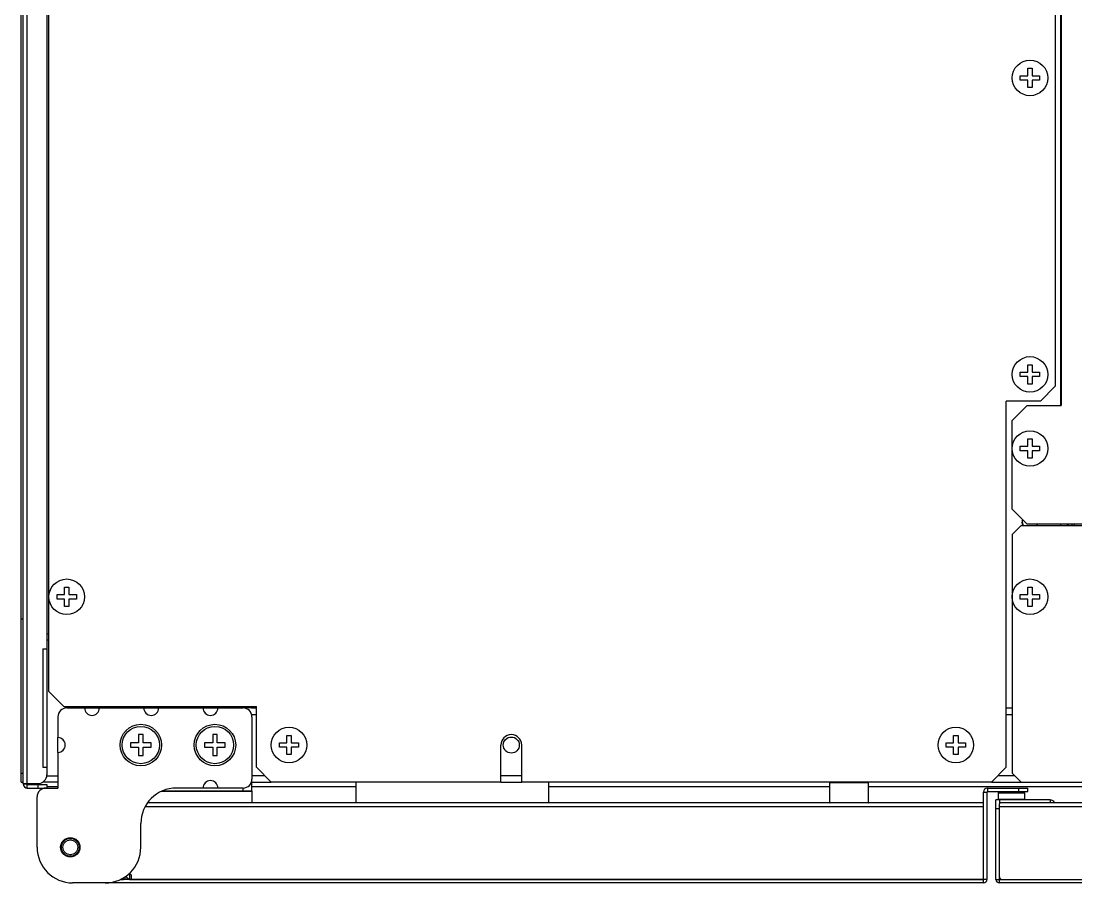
# Model space of a CAD drawing. Header units: millimetres. Extents: x -3 to 101, y -1 to 128.
# Drawn here: x 0 to 35.59, y 0 to 29.07 of the extents above; entities that cross this region are included whole.
import ezdxf

# ---------------------------------------------------------------- set-up
doc = ezdxf.new("R2010")
doc.units = ezdxf.units.MM

msp = doc.modelspace()

# ---------------------------------------------------------------- linework, layer by layer
for p, q in [((0, 3.4), (0, 88.4)), ((0.07, 3.34), (0.07, 88.46)), ((0.19, 88.45), (0.19, 3.35)), ((0.87, 88.15), (0.87, 3.65)), ((0.94, 6.45), (0.94, 48.1)), ((35.07, 31.1), (35.07, 16.1)), ((35.09, 31.1), (35.09, 16.1)), ((34.89, 30.45), (34.89, 16.75)), ((33.965, 27.225), (33.965, 27.475)), ((33.965, 27.475), (34.115, 27.475)), ((34.115, 27.475), (34.115, 27.225)), ((33.715, 27.075), (33.715, 27.225)), ((33.715, 27.225), (33.965, 27.225)), ((33.965, 27.075), (33.715, 27.075)), ((33.965, 26.825), (33.965, 27.075)), ((34.115, 27.225), (34.365, 27.225)), ((34.115, 27.075), (34.115, 26.825)), ((34.365, 27.075), (34.115, 27.075)), ((34.365, 27.225), (34.365, 27.075)), ((34.115, 26.825), (33.965, 26.825)), ((33.965, 17.475), (34.115, 17.475)), ((33.965, 17.225), (33.965, 17.475)), ((34.115, 17.475), (34.115, 17.225)), ((33.715, 17.225), (33.965, 17.225)), ((33.715, 17.075), (33.715, 17.225)), ((34.115, 17.225), (34.365, 17.225)), ((34.365, 17.225), (34.365, 17.075)), ((33.965, 17.075), (33.715, 17.075)), ((33.965, 16.825), (33.965, 17.075)), ((34.115, 16.825), (33.965, 16.825)), ((34.365, 17.075), (34.115, 17.075)), ((34.115, 17.075), (34.115, 16.825)), ((34.39, 16.25), (34.89, 16.75)), ((34.39, 16.25), (33.24, 16.25)), ((33.24, 3.9), (33.24, 16.25)), ((33.94, 16.1), (33.44, 15.6)), ((33.94, 16.1), (35.09, 16.1)), ((33.44, 12.6), (33.44, 15.6)), ((33.965, 14.975), (34.115, 14.975)), ((33.965, 14.725), (33.965, 14.975)), ((34.115, 14.975), (34.115, 14.725)), ((33.715, 14.725), (33.965, 14.725)), ((33.715, 14.575), (33.715, 14.725)), ((34.115, 14.725), (34.365, 14.725)), ((34.365, 14.725), (34.365, 14.575)), ((33.965, 14.575), (33.715, 14.575)), ((33.965, 14.325), (33.965, 14.575)), ((34.115, 14.325), (33.965, 14.325)), ((34.365, 14.575), (34.115, 14.575)), ((34.115, 14.575), (34.115, 14.325)), ((33.44, 12.6), (33.94, 12.1)), ((33.788, 12.149), (33.771, 12.15)), ((33.79, 12.137), (33.771, 12.135)), ((33.74, 12.05), (33.44, 11.75)), ((33.44, 11.75), (33.44, 3.7)), ((33.74, 12.05), (99.34, 12.05)), ((99.14, 12.1), (33.94, 12.1)), ((35.07, 12.1), (35.07, 12.05)), ((35.29, 12.1), (35.29, 12.05)), ((35.34, 12.05), (35.34, 12.1)), ((35.46, 12.05), (35.46, 12.1)), ((35.54, 12.05), (35.54, 12.1)), ((1.465, 9.725), (1.465, 9.975)), ((1.465, 9.975), (1.615, 9.975)), ((1.615, 9.975), (1.615, 9.725)), ((33.965, 9.975), (34.115, 9.975)), ((33.965, 9.725), (33.965, 9.975)), ((34.115, 9.975), (34.115, 9.725)), ((1.215, 9.575), (1.215, 9.725)), ((1.215, 9.725), (1.465, 9.725)), ((1.615, 9.725), (1.865, 9.725)), ((1.865, 9.725), (1.865, 9.575)), ((33.715, 9.725), (33.965, 9.725)), ((33.715, 9.575), (33.715, 9.725)), ((34.115, 9.725), (34.365, 9.725)), ((34.365, 9.725), (34.365, 9.575)), ((1.465, 9.575), (1.215, 9.575)), ((1.465, 9.325), (1.465, 9.575)), ((1.615, 9.325), (1.465, 9.325)), ((1.615, 9.575), (1.615, 9.325)), ((1.865, 9.575), (1.615, 9.575)), ((33.965, 9.575), (33.715, 9.575)), ((33.965, 9.325), (33.965, 9.575)), ((34.115, 9.325), (33.965, 9.325)), ((34.365, 9.575), (34.115, 9.575)), ((34.115, 9.575), (34.115, 9.325)), ((0.07, 8.9), (0, 8.9)), ((0.87, 8.4), (0.94, 8.4)), ((0.87, 8.4), (0.94, 8.4)), ((0.87, 8.2), (0.94, 8.2)), ((0.73, 7.9), (0.73, 3.9)), ((0.73, 7.9), (0.87, 7.9)), ((0.94, 6.45), (1.44, 5.95)), ((1.44, 5.95), (7.94, 5.95)), ((1.54, 5.9), (2.14, 5.9)), ((2.14, 5.9), (2.64, 5.9)), ((2.64, 5.9), (4.14, 5.9)), ((2.79, 5.9), (2.79, 5.95)), ((2.939, 5.9), (2.939, 5.932)), ((3.06, 5.9), (3.06, 5.95)), ((4.14, 5.9), (4.64, 5.9)), ((4.64, 5.9), (6.14, 5.9)), ((6.14, 5.9), (6.64, 5.9)), ((6.64, 5.9), (7.49, 5.9)), ((7.49, 5.95), (7.49, 5.9)), ((7.779, 5.9), (7.49, 5.9)), ((7.779, 5.9), (7.94, 5.9)), ((7.79, 5.95), (7.79, 5.9)), ((7.934, 5.9), (7.934, 5.95)), ((7.94, 3.9), (7.94, 5.95)), ((33.24, 5.9), (33.44, 5.9)), ((1.24, 5.6), (1.24, 4.9)), ((7.779, 5.68), (7.94, 5.68)), ((7.79, 5.6), (7.79, 3.5)), ((33.24, 5.68), (33.44, 5.68)), ((3.965, 5), (3.965, 4.725)), ((4.115, 5), (3.965, 5)), ((4.115, 4.725), (4.115, 5)), ((6.465, 5), (6.465, 4.725)), ((6.615, 5), (6.465, 5)), ((6.615, 4.725), (6.615, 5)), ((1.24, 4.4), (1.24, 4.9)), ((3.69, 4.725), (3.69, 4.575)), ((3.965, 4.725), (3.69, 4.725)), ((4.39, 4.725), (4.115, 4.725)), ((4.39, 4.575), (4.39, 4.725)), ((6.19, 4.725), (6.19, 4.575)), ((6.465, 4.725), (6.19, 4.725)), ((6.89, 4.725), (6.615, 4.725)), ((6.89, 4.575), (6.89, 4.725)), ((8.715, 4.575), (8.715, 4.725)), ((8.715, 4.725), (8.965, 4.725)), ((8.965, 4.725), (8.965, 4.975)), ((8.965, 4.975), (9.115, 4.975)), ((9.115, 4.975), (9.115, 4.725)), ((9.115, 4.725), (9.365, 4.725)), ((9.365, 4.725), (9.365, 4.575)), ((16.19, 3.4), (16.19, 4.65)), ((16.89, 3.4), (16.89, 4.65)), ((31.215, 4.725), (31.465, 4.725)), ((31.215, 4.575), (31.215, 4.725)), ((31.465, 4.975), (31.615, 4.975)), ((31.465, 4.725), (31.465, 4.975)), ((31.615, 4.975), (31.615, 4.725)), ((31.615, 4.725), (31.865, 4.725)), ((31.865, 4.725), (31.865, 4.575)), ((1.24, 4.4), (1.24, 3.2)), ((3.69, 4.575), (3.965, 4.575)), ((3.965, 4.575), (3.965, 4.3)), ((3.965, 4.3), (4.115, 4.3)), ((4.115, 4.3), (4.115, 4.575)), ((4.115, 4.575), (4.39, 4.575)), ((6.19, 4.575), (6.465, 4.575)), ((6.465, 4.575), (6.465, 4.3)), ((6.465, 4.3), (6.615, 4.3)), ((6.615, 4.3), (6.615, 4.575)), ((6.615, 4.575), (6.89, 4.575)), ((8.965, 4.575), (8.715, 4.575)), ((8.965, 4.325), (8.965, 4.575)), ((9.115, 4.325), (8.965, 4.325)), ((9.115, 4.575), (9.115, 4.325)), ((9.365, 4.575), (9.115, 4.575)), ((31.465, 4.575), (31.215, 4.575)), ((31.465, 4.325), (31.465, 4.575)), ((31.615, 4.325), (31.465, 4.325)), ((31.865, 4.575), (31.615, 4.575)), ((31.615, 4.575), (31.615, 4.325)), ((0, 3.7), (0.07, 3.7)), ((0.73, 3.9), (0.87, 3.9)), ((1.24, 3.6), (0.865, 3.6)), ((7.79, 3.62), (8.22, 3.62)), ((7.94, 3.9), (8.44, 3.4)), ((16.19, 3.62), (16.89, 3.62)), ((32.74, 3.4), (33.24, 3.9)), ((32.96, 3.62), (33.52, 3.62)), ((33.44, 3.7), (33.74, 3.4)), ((0, 3.4), (0.07, 3.4)), ((0.07, 3.35), (0.57, 3.35)), ((0.07, 3.34), (0.19, 3.34)), ((0.19, 3.34), (0.19, 3.35)), ((0.21, 3.2), (0.21, 3.32)), ((0.21, 3.32), (0.87, 3.32)), ((0.29, 3.35), (0.29, 3.32)), ((0.57, 3.32), (0.57, 3.2)), ((0.59, 3.351), (0.59, 3.32)), ((1.24, 3.4), (0.735, 3.4)), ((0.87, 3.32), (0.87, 3.2)), ((0.87, 3.25), (1.24, 3.25)), ((7.771, 3.4), (8.44, 3.4)), ((7.79, 3.1), (7.79, 3.4)), ((7.79, 3.25), (11.29, 3.25)), ((16.19, 3.4), (8.44, 3.4)), ((11.29, 3.4), (11.29, 2.7)), ((16.19, 3.4), (16.89, 3.4)), ((32.74, 3.4), (16.89, 3.4)), ((17.79, 3.4), (17.79, 2.7)), ((17.79, 3.25), (27.29, 3.25)), ((27.29, 3.39), (28.59, 3.39)), ((27.29, 2.71), (27.29, 3.39)), ((28.59, 2.71), (28.59, 3.39)), ((28.59, 3.25), (36.34, 3.25)), ((32.74, 3.4), (33.74, 3.4)), ((33.74, 3.4), (83.69, 3.4)), ((0.21, 3.2), (0.83, 3.2)), ((0.54, 1.2), (0.54, 2.9)), ((0.84, 3.2), (1.24, 3.2)), ((7.79, 3.08), (4.727, 3.08)), ((4.765, 3.1), (7.79, 3.1)), ((6.14, 3.2), (5.24, 3.2)), ((6.64, 3.2), (6.14, 3.2)), ((7.49, 3.2), (6.64, 3.2)), ((7.49, 3.1), (7.49, 3.2)), ((7.79, 3.1), (7.79, 2.7)), ((32.47, 3.06), (32.59, 3.06)), ((32.47, 0), (32.47, 3.06)), ((32.59, 3.06), (32.59, 0.12)), ((32.61, 3.2), (33.97, 3.2)), ((32.61, 3.2), (32.61, 3.08)), ((32.61, 3.08), (33.97, 3.08)), ((32.97, 3.04), (33.85, 3.04)), ((32.97, 3.04), (32.97, 2.81)), ((32.98, 3.05), (33.84, 3.05)), ((33.67, 3.08), (33.67, 3.2)), ((33.85, 3.04), (33.85, 2.81)), ((33.97, 3.08), (33.97, 3.2)), ((32.47, 2.56), (4.185, 2.56)), ((32.47, 2.7), (4.27, 2.7)), ((27.29, 2.71), (28.59, 2.71)), ((32.47, 0.12), (32.47, 2.56)), ((33.01, 2.8), (32.89, 2.8)), ((32.89, 0.12), (32.89, 2.8)), ((33.01, 2.5), (32.89, 2.5)), ((33.85, 2.81), (32.97, 2.81)), ((34.72, 2.8), (33.01, 2.8)), ((33.01, 2.8), (33.01, 2.668)), ((96.31, 2.7), (33.01, 2.7)), ((33.01, 0.2), (33.01, 2.668)), ((96.395, 2.56), (33.01, 2.56)), ((33.01, 0), (33.01, 2.539)), ((34.72, 2.8), (34.72, 2.7)), ((4.04, 1.2), (4.04, 2)), ((32.59, 0.12), (3.353, 0.12)), ((3.353, 0.12), (3.46, 0.12)), ((3.51, 0.17), (3.51, 0.205)), ((3.66, 0.32), (3.66, 0.12)), ((3.66, 0.12), (32.47, 0.12)), ((3.71, 0.27), (3.71, 0.12)), ((32.89, 0.12), (53.473, 0.12)), ((33.09, 0.12), (53.424, 0.12)), ((2.84, 0), (1.74, 0)), ((32.47, 0), (2.84, 0)), ((53.473, 0), (33.01, 0))]:
    msp.add_line(p, q)
for points in [[(33.822, 12.05), (33.816, 12.062), (33.795, 12.117), (33.783, 12.178), (33.78, 12.221)], [(34.279, 12.1), (34.26, 12.052), (34.258, 12.05)]]:
    msp.add_lwpolyline(points)
for centre, radius in [((34.04, 27.15), 0.6), ((34.04, 17.15), 0.6), ((34.04, 14.65), 0.6), ((1.54, 9.65), 0.6), ((34.04, 9.65), 0.6), ((4.04, 4.65), 0.7), ((6.54, 4.65), 0.7), ((4.04, 4.65), 0.63), ((6.54, 4.65), 0.63), ((9.04, 4.65), 0.6), ((31.54, 4.65), 0.6), ((16.54, 4.65), 0.27), ((1.66, 1.2), 0.325), ((1.66, 1.2), 0.3), ((1.66, 1.2), 0.25)]:
    msp.add_circle(centre, radius)
for centre, radius, start, end in [((34.04, 12.15), 0.27, 158.1843, 201.7886), ((34.04, 12.15), 0.25, 183.0907, 203.6416), ((34.04, 12.15), 0.25, 336.3584, 348.4549), ((34.04, 12.15), 0.27, 338.2114, 349.2936), ((1.54, 5.6), 0.3, 90, 180), ((2.39, 5.9), 0.25, 180, 0), ((3.06, 6.17), 0.27, 234.7241, 270), ((4.39, 5.9), 0.25, 180, 0), ((6.39, 5.9), 0.25, 180, 0), ((7.49, 5.6), 0.3, 0, 90), ((16.54, 4.65), 0.35, 0, 180), ((1.24, 4.65), 0.25, 270, 90), ((0.57, 3.65), 0.3, 270, 0), ((0.21, 3.34), 0.14, 180, 270), ((0.21, 3.34), 0.02, 180, 270), ((6.39, 3.2), 0.25, 0, 180), ((7.49, 3.5), 0.3, 270, 0), ((27.3, 3.39), 0.01, 90, 180), ((28.58, 3.39), 0.01, 0, 90), ((0.84, 2.9), 0.3, 90, 180), ((5.24, 2), 1.2, 90, 180), ((32.61, 3.06), 0.14, 90, 180), ((32.61, 3.06), 0.02, 90, 180), ((32.98, 3.04), 0.01, 90, 180), ((33.84, 3.04), 0.01, 0, 90), ((27.3, 2.71), 0.01, 180, 270), ((28.58, 2.71), 0.01, 270, 0), ((32.98, 2.81), 0.01, 180, 270), ((33.84, 2.81), 0.01, 270, 0), ((34.72, 2.63), 0.17, 24.4782, 90), ((1.74, 1.2), 1.2, 180, 270), ((2.84, 1.2), 1.2, 270, 0), ((3.46, 0.17), 0.05, 270, 0), ((3.71, 0.32), 0.2, 208.2715, 270), ((3.71, 0.32), 0.05, 180, 270), ((32.47, 0.12), 0.12, 270, 0), ((33.01, 0.12), 0.12, 180, 270), ((33.09, 0.2), 0.08, 180, 270)]:
    msp.add_arc(centre, radius, start, end)

doc.saveas('drawing.dxf')
